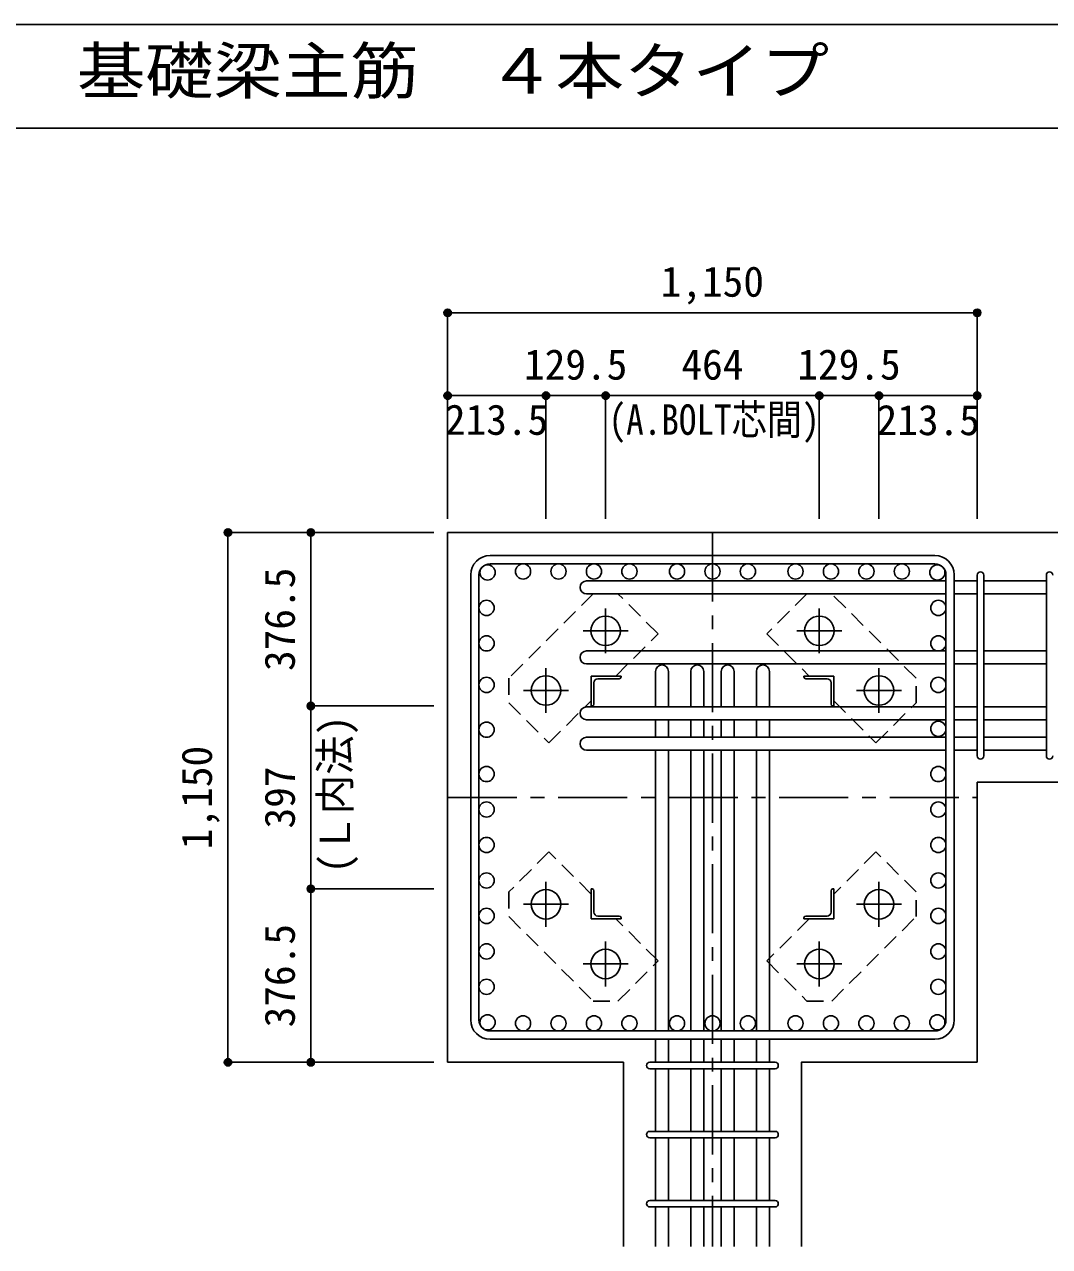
# Model space of a CAD drawing. Units: millimetres at full size, sheet at 1:30. Extents: x -5973 to 5954, y -4195 to 4201.
# Drawn here: x -942 to 1284, y 1548 to 4201 of the extents above; entities that cross this region are included whole.
import ezdxf
from ezdxf.enums import TextEntityAlignment as Align

# ---------------------------------------------------------------- set-up
doc = ezdxf.new("R2010")
doc.units = ezdxf.units.MM
doc.header["$LTSCALE"] = 30
doc.header["$PDMODE"] = 32
doc.header["$PDSIZE"] = 15
doc.linetypes.add('CHAIN1', pattern=[8, 5, -1, 1, -1])
doc.linetypes.add('DASHED1', pattern=[1.8, 1.2, -0.6])
for name, color, linetype in [('0-1_躯体線', 2, 'Continuous'), ('0-2_アンカー、アングル', 4, 'Continuous'), ('0-3_立上り筋', 3, 'Continuous'), ('0-4_フープ筋', 7, 'Continuous'), ('0-5_基礎梁筋', 7, 'Continuous'), ('0-6_スタラップ筋', 7, 'Continuous'), ('0-7_文字', 4, 'Continuous'), ('0-9_プレート', 4, 'DASHED1'), ('0-D_寸法', 4, 'Continuous'), ('6-7_文字', 7, 'Continuous'), ('F-0_枠', 6, 'Continuous')]:
    doc.layers.add(name, color=color, linetype=linetype)
doc.styles.add('ＭＳ ゴシック', font='')
doc.styles.get('ＭＳ ゴシック').set_extended_font_data('MS Gothic')

msp = doc.modelspace()

# ---------------------------------------------------------------- linework, layer by layer
at = {"layer": '0-1_躯体線'}
for p, q in [((-22.56, 3098.3), (-22.56, 1948.3)), ((1527.44, 3098.3), (-22.56, 3098.3)), ((1127.44, 2556.3), (1527.44, 2556.3)), ((1127.44, 1948.3), (1127.44, 2556.3)), ((-22.56, 1948.3), (359.44, 1948.3)), ((359.44, 1548.3), (359.44, 1948.3))]:
    msp.add_line(p, q, dxfattribs=at)
msp.add_lwpolyline([(745.44, 1548.3), (745.44, 1948.3), (1127.44, 1948.3)], dxfattribs=at)
at = {"layer": '0-2_アンカー、アングル', "linetype": 'CHAIN1'}
for p, q in [((320.44, 2836.1), (320.44, 2933.6)), ((784.44, 2933.6), (784.44, 2836.1)), ((271.64, 2884.8), (369.14, 2884.8)), ((735.74, 2884.8), (833.24, 2884.8)), ((190.94, 2706.6), (190.94, 2804.1)), ((913.94, 2804.1), (913.94, 2706.6)), ((142.14, 2755.3), (239.64, 2755.3)), ((865.24, 2755.3), (962.74, 2755.3)), ((190.94, 2242.5), (190.94, 2340)), ((913.94, 2340), (913.94, 2242.5)), ((239.64, 2291.3), (142.14, 2291.3)), ((962.74, 2291.3), (865.24, 2291.3)), ((320.44, 2113), (320.44, 2210.5)), ((784.44, 2210.5), (784.44, 2113)), ((369.14, 2161.8), (271.64, 2161.8)), ((833.24, 2161.8), (735.74, 2161.8))]:
    msp.add_line(p, q, dxfattribs=at)
at = {"layer": '0-2_アンカー、アングル'}
for p, q in [((288.94, 2786.8), (353.94, 2786.8)), ((288.94, 2786.8), (288.94, 2721.8)), ((353.94, 2786.8), (353.94, 2784.8)), ((815.94, 2786.8), (750.94, 2786.8)), ((750.94, 2784.8), (750.94, 2786.8)), ((815.94, 2786.8), (815.94, 2721.8)), ((294.94, 2772.3), (294.94, 2725.8)), ((303.44, 2780.8), (349.94, 2780.8)), ((801.44, 2780.8), (754.94, 2780.8)), ((809.94, 2772.3), (809.94, 2725.8)), ((290.94, 2721.8), (288.94, 2721.8)), ((815.94, 2721.8), (813.94, 2721.8)), ((288.94, 2324.8), (290.94, 2324.8)), ((288.94, 2259.8), (288.94, 2324.8)), ((294.94, 2274.3), (294.94, 2320.8)), ((809.94, 2274.3), (809.94, 2320.8)), ((813.94, 2324.8), (815.94, 2324.8)), ((815.94, 2259.8), (815.94, 2324.8)), ((288.94, 2259.8), (353.94, 2259.8)), ((303.44, 2265.8), (349.94, 2265.8)), ((353.94, 2261.8), (353.94, 2259.8)), ((750.94, 2259.8), (750.94, 2261.8)), ((815.94, 2259.8), (750.94, 2259.8)), ((801.44, 2265.8), (754.94, 2265.8))]:
    msp.add_line(p, q, dxfattribs=at)
at = {"layer": '0-2_アンカー、アングル', "color": 3}
for centre in [(320.44, 2884.8), (784.44, 2884.8), (190.94, 2755.3), (913.94, 2755.3), (190.94, 2291.3), (913.94, 2291.3), (320.44, 2161.8), (784.44, 2161.8)]:
    msp.add_circle(centre, 32, dxfattribs=at)
at = {"layer": '0-2_アンカー、アングル'}
for centre, radius, start, end in [((303.44, 2772.3), 8.5, 90, 180), ((349.94, 2784.8), 4, 270, 0), ((754.94, 2784.8), 4, 180, 270), ((801.44, 2772.3), 8.5, 0, 90), ((290.94, 2725.8), 4, 270, 0), ((813.94, 2725.8), 4, 180, 270), ((290.94, 2320.8), 4, 0, 90), ((813.94, 2320.8), 4, 90, 180), ((303.44, 2274.3), 8.5, 180, 270), ((349.94, 2261.8), 4, 0, 90), ((754.94, 2261.8), 4, 90, 180), ((801.44, 2274.3), 8.5, 270, 0)]:
    msp.add_arc(centre, radius, start, end, dxfattribs=at)
at = {"layer": '0-3_立上り筋'}
for centre in [(64.13, 3011.6), (141.13, 3013.8), (218.13, 3013.8), (295.13, 3013.8), (372.13, 3013.8), (475.44, 3013.8), (552.44, 3013.8), (629.44, 3013.8), (732.74, 3013.8), (809.74, 3013.8), (886.74, 3013.8), (963.74, 3013.8), (1040.74, 3011.6), (61.94, 2934.6), (1042.94, 2934.6), (61.94, 2857.6), (1042.94, 2857.6), (61.94, 2767.45), (1042.94, 2767.45), (61.94, 2670.3), (1042.94, 2672.3), (61.94, 2574), (1042.94, 2574), (61.94, 2497), (1042.94, 2497), (61.94, 2420), (1042.94, 2420), (61.94, 2343), (1042.94, 2343), (61.94, 2266), (1042.94, 2266), (61.94, 2189), (1042.94, 2189), (61.94, 2112), (1042.94, 2112), (64.13, 2035), (141.13, 2032.8), (218.13, 2032.8), (295.13, 2032.8), (372.13, 2032.8), (475.44, 2032.8), (552.44, 2032.8), (629.44, 2032.8), (732.74, 2032.8), (809.74, 2032.8), (886.74, 2032.8), (963.74, 2032.8), (1040.74, 2035)]:
    msp.add_circle(centre, 16.5, dxfattribs=at)
at = {"layer": '0-4_フープ筋'}
for p, q in [((69.44, 3048.3), (1035.44, 3048.3)), ((69.44, 3030.3), (1035.44, 3030.3)), ((27.44, 3006.3), (27.44, 2040.3)), ((45.44, 3006.3), (45.44, 2040.3)), ((1059.44, 3006.3), (1059.44, 2040.3)), ((1077.44, 3006.3), (1077.44, 2040.3)), ((69.44, 2016.3), (1035.44, 2016.3)), ((69.44, 1998.3), (1035.44, 1998.3))]:
    msp.add_line(p, q, dxfattribs=at)
for centre, radius, start, end in [((69.44, 3006.3), 42, 90, 180), ((69.44, 3006.3), 24, 90, 180), ((1035.44, 3006.3), 42, 0, 90), ((1035.44, 3006.3), 24, 0, 90), ((69.44, 2040.3), 42, 180, 270), ((69.44, 2040.3), 24, 180, 270), ((1035.44, 2040.3), 42, 270, 0), ((1035.44, 2040.3), 24, 270, 0)]:
    msp.add_arc(centre, radius, start, end, dxfattribs=at)
at = {"layer": '0-5_基礎梁筋'}
for p, q in [((278.94, 2993.1), (1059.44, 2993.1)), ((1077.44, 2993.1), (1127.44, 2993.1)), ((1141.44, 2993.1), (1277.44, 2993.1)), ((278.94, 2965.1), (1059.44, 2965.1)), ((1077.44, 2965.1), (1127.44, 2965.1)), ((1141.44, 2965.1), (1277.44, 2965.1)), ((278.94, 2841.1), (1059.44, 2841.1)), ((1077.44, 2841.1), (1127.44, 2841.1)), ((1141.44, 2841.1), (1277.44, 2841.1)), ((278.94, 2813.1), (1059.44, 2813.1)), ((1077.44, 2813.1), (1127.44, 2813.1)), ((1141.44, 2813.1), (1277.44, 2813.1)), ((428.94, 2796.8), (428.94, 2719.8)), ((456.94, 2796.8), (456.94, 2719.8)), ((505.44, 2796.8), (505.44, 2719.8)), ((533.44, 2796.8), (533.44, 2719.8)), ((571.44, 2796.8), (571.44, 2719.8)), ((599.44, 2796.8), (599.44, 2719.8)), ((647.94, 2796.8), (647.94, 2719.8)), ((675.94, 2796.8), (675.94, 2719.8)), ((278.94, 2719.8), (1059.44, 2719.8)), ((1077.44, 2719.8), (1127.44, 2719.8)), ((1141.44, 2719.8), (1277.44, 2719.8)), ((278.94, 2691.8), (1059.44, 2691.8)), ((428.94, 2691.8), (428.94, 2653.8)), ((456.94, 2691.8), (456.94, 2653.8)), ((505.44, 2691.8), (505.44, 2653.8)), ((533.44, 2691.8), (533.44, 2653.8)), ((571.44, 2691.8), (571.44, 2653.8)), ((599.44, 2691.8), (599.44, 2653.8)), ((647.94, 2691.8), (647.94, 2653.8)), ((675.94, 2691.8), (675.94, 2653.8)), ((1077.44, 2691.8), (1127.44, 2691.8)), ((1141.44, 2691.8), (1277.44, 2691.8)), ((278.94, 2653.8), (1059.44, 2653.8)), ((1077.44, 2653.8), (1127.44, 2653.8)), ((1141.44, 2653.8), (1277.44, 2653.8)), ((278.94, 2625.8), (1059.44, 2625.8)), ((428.94, 2625.8), (428.94, 2016.3)), ((456.94, 2625.8), (456.94, 2016.3)), ((505.44, 2625.8), (505.44, 2016.3)), ((533.44, 2625.8), (533.44, 2016.3)), ((571.44, 2625.8), (571.44, 2016.3)), ((599.44, 2625.8), (599.44, 2016.3)), ((647.94, 2625.8), (647.94, 2016.3)), ((675.94, 2625.8), (675.94, 2016.3)), ((1077.44, 2625.8), (1127.44, 2625.8)), ((1141.44, 2625.8), (1277.44, 2625.8)), ((428.94, 1998.3), (428.94, 1948.3)), ((456.94, 1998.3), (456.94, 1948.3)), ((505.44, 1998.3), (505.44, 1948.3)), ((533.44, 1998.3), (533.44, 1948.3)), ((571.44, 1998.3), (571.44, 1948.3)), ((599.44, 1998.3), (599.44, 1948.3)), ((647.94, 1998.3), (647.94, 1948.3)), ((675.94, 1998.3), (675.94, 1948.3)), ((428.94, 1934.3), (428.94, 1798.3)), ((456.94, 1934.3), (456.94, 1798.3)), ((505.44, 1934.3), (505.44, 1798.3)), ((533.44, 1934.3), (533.44, 1798.3)), ((571.44, 1934.3), (571.44, 1798.3)), ((599.44, 1934.3), (599.44, 1798.3)), ((647.94, 1934.3), (647.94, 1798.3)), ((675.94, 1934.3), (675.94, 1798.3)), ((428.94, 1784.3), (428.94, 1648.3)), ((456.94, 1784.3), (456.94, 1648.3)), ((505.44, 1784.3), (505.44, 1648.3)), ((533.44, 1784.3), (533.44, 1648.3)), ((571.44, 1784.3), (571.44, 1648.3)), ((599.44, 1784.3), (599.44, 1648.3)), ((647.94, 1784.3), (647.94, 1648.3)), ((675.94, 1784.3), (675.94, 1648.3)), ((428.94, 1634.3), (428.94, 1548.3)), ((456.94, 1634.3), (456.94, 1548.3)), ((505.44, 1634.3), (505.44, 1548.3)), ((533.44, 1634.3), (533.44, 1548.3)), ((571.44, 1634.3), (571.44, 1548.3)), ((599.44, 1634.3), (599.44, 1548.3)), ((647.94, 1634.3), (647.94, 1548.3)), ((675.94, 1634.3), (675.94, 1548.3))]:
    msp.add_line(p, q, dxfattribs=at)
for centre, start, end in [((278.94, 2979.1), 90, 270), ((278.94, 2827.1), 90, 270), ((442.94, 2796.8), 0, 180), ((519.44, 2796.8), 0, 180), ((585.44, 2796.8), 0, 180), ((661.94, 2796.8), 0, 180), ((278.94, 2705.8), 90, 270), ((278.94, 2639.8), 90, 270)]:
    msp.add_arc(centre, 14, start, end, dxfattribs=at)
at = {"layer": '0-6_スタラップ筋'}
for p, q in [((1127.44, 2613.3), (1127.44, 3005.6)), ((1141.44, 2613.3), (1141.44, 3005.6)), ((1277.44, 2613.3), (1277.44, 3005.6)), ((416.44, 1948.3), (688.44, 1948.3)), ((416.44, 1934.3), (688.44, 1934.3)), ((416.44, 1798.3), (688.44, 1798.3)), ((416.44, 1784.3), (688.44, 1784.3)), ((416.44, 1648.3), (688.44, 1648.3)), ((416.44, 1634.3), (688.44, 1634.3))]:
    msp.add_line(p, q, dxfattribs=at)
for centre, start, end in [((1134.44, 3005.6), 0, 180), ((1134.44, 3005.6), 0, 180), ((1134.44, 3005.6), 0, 180), ((1134.44, 3005.6), 0, 180), ((1284.44, 3005.6), 0, 180), ((1134.44, 2613.3), 180, 0), ((1134.44, 2613.3), 180, 0), ((1134.44, 2613.3), 180, 0), ((1134.44, 2613.3), 180, 0), ((1284.44, 2613.3), 180, 0), ((416.44, 1941.3), 90, 270), ((416.44, 1941.3), 90, 270), ((416.44, 1941.3), 90, 270), ((416.44, 1941.3), 90, 270), ((688.44, 1941.3), 270, 90), ((688.44, 1941.3), 270, 90), ((688.44, 1941.3), 270, 90), ((688.44, 1941.3), 270, 90), ((416.44, 1791.3), 90, 270), ((688.44, 1791.3), 270, 90), ((416.44, 1641.3), 90, 270), ((688.44, 1641.3), 270, 90)]:
    msp.add_arc(centre, 7, start, end, dxfattribs=at)
at = {"layer": '0-9_プレート'}
for points in [[(293.54, 2965.3), (110.34, 2782.2), (110.34, 2728.5), (197.34, 2641.5), (288.94, 2733.1)], [(342.64, 2786.8), (434.24, 2878.4), (347.24, 2965.3), (293.54, 2965.3)], [(994.44, 2782.2), (811.34, 2965.4), (757.64, 2965.4), (670.64, 2878.4), (762.24, 2786.8)], [(815.94, 2733.1), (907.54, 2641.5), (994.44, 2728.5), (994.44, 2782.2)], [(288.94, 2313.5), (197.34, 2405.1), (110.44, 2318.1), (110.44, 2264.4)], [(811.34, 2081.3), (994.54, 2264.4), (994.54, 2318.1), (907.54, 2405.1), (815.94, 2313.5)], [(110.44, 2264.4), (293.54, 2081.2), (347.24, 2081.2), (434.24, 2168.2), (342.64, 2259.8)], [(762.24, 2259.8), (670.64, 2168.2), (757.64, 2081.3), (811.34, 2081.3)]]:
    msp.add_lwpolyline(points, dxfattribs=at)
at = {"layer": '0-D_寸法'}
for p, q in [((-22.56, 3575.34), (-22.56, 3395.34)), ((-22.56, 3575.34), (-22.56, 3395.34)), ((-22.56, 3575.34), (1127.44, 3575.34)), ((-22.56, 3575.34), (1127.44, 3575.34)), ((1127.44, 3575.34), (1127.44, 3395.34)), ((-22.56, 3395.34), (-22.56, 3128.3)), ((-22.56, 3395.34), (190.94, 3395.34)), ((-22.56, 3395.34), (-22.56, 3128.3)), ((190.94, 3395.34), (190.94, 3128.3)), ((190.94, 3395.34), (320.44, 3395.34)), ((320.44, 3395.34), (320.44, 3128.3)), ((320.44, 3395.34), (784.44, 3395.34)), ((784.44, 3395.34), (784.44, 3128.3)), ((784.44, 3395.34), (913.94, 3395.34)), ((913.94, 3395.34), (913.94, 3128.3)), ((913.94, 3395.34), (1127.44, 3395.34)), ((1127.44, 3395.34), (1127.44, 3128.3)), ((-499.6, 3098.3), (-319.6, 3098.3)), ((-499.6, 3098.3), (-319.6, 3098.3)), ((-499.6, 3098.3), (-499.6, 1948.3)), ((-499.6, 3098.3), (-499.6, 1948.3)), ((-319.6, 2721.8), (-319.6, 3098.3)), ((-319.6, 3098.3), (-52.56, 3098.3)), ((-319.6, 2324.8), (-319.6, 2721.8)), ((-319.6, 2721.8), (-52.56, 2721.8)), ((-319.6, 1948.3), (-319.6, 2324.8)), ((-319.6, 2324.8), (-52.56, 2324.8)), ((-499.6, 1948.3), (-319.6, 1948.3)), ((-319.6, 1948.3), (-52.56, 1948.3)), ((-319.6, 1948.3), (-52.56, 1948.3))]:
    msp.add_line(p, q, dxfattribs=at)
at = {"layer": '0-D_寸法', "linetype": 'CHAIN1'}
for p, q in [((552.44, 3098.3), (552.44, 1548.3)), ((-22.56, 2523.3), (1127.44, 2523.3))]:
    msp.add_line(p, q, dxfattribs=at)
at = {"layer": '0-D_寸法'}
for centre, radius in [((-22.56, 3575.34), 8), ((-22.56, 3575.34), 7.2), ((-22.56, 3575.34), 6.4), ((1127.44, 3575.34), 8), ((1127.44, 3575.34), 7.2), ((1127.44, 3575.34), 6.4), ((-22.56, 3575.34), 5.6), ((-22.56, 3575.34), 4.8), ((-22.56, 3575.34), 4), ((-22.56, 3575.34), 3.2), ((-22.56, 3575.34), 2.4), ((-22.56, 3575.34), 1.6), ((-22.56, 3575.34), 0.8), ((1127.44, 3575.34), 5.6), ((1127.44, 3575.34), 4.8), ((1127.44, 3575.34), 4), ((1127.44, 3575.34), 3.2), ((1127.44, 3575.34), 2.4), ((1127.44, 3575.34), 1.6), ((1127.44, 3575.34), 0.8), ((-22.56, 3395.34), 8), ((-22.56, 3395.34), 7.2), ((-22.56, 3395.34), 6.4), ((-22.56, 3395.34), 5.6), ((-22.56, 3395.34), 4.8), ((-22.56, 3395.34), 4), ((-22.56, 3395.34), 3.2), ((-22.56, 3395.34), 2.4), ((-22.56, 3395.34), 1.6), ((-22.56, 3395.34), 0.8), ((190.94, 3395.34), 8), ((190.94, 3395.34), 7.2), ((190.94, 3395.34), 6.4), ((190.94, 3395.34), 5.6), ((190.94, 3395.34), 4.8), ((190.94, 3395.34), 4), ((190.94, 3395.34), 3.2), ((190.94, 3395.34), 2.4), ((190.94, 3395.34), 1.6), ((190.94, 3395.34), 0.8), ((320.44, 3395.34), 8), ((320.44, 3395.34), 7.2), ((320.44, 3395.34), 6.4), ((320.44, 3395.34), 5.6), ((320.44, 3395.34), 4.8), ((320.44, 3395.34), 4), ((320.44, 3395.34), 3.2), ((320.44, 3395.34), 2.4), ((320.44, 3395.34), 1.6), ((320.44, 3395.34), 0.8), ((784.44, 3395.34), 8), ((784.44, 3395.34), 7.2), ((784.44, 3395.34), 6.4), ((784.44, 3395.34), 5.6), ((784.44, 3395.34), 4.8), ((784.44, 3395.34), 4), ((784.44, 3395.34), 3.2), ((784.44, 3395.34), 2.4), ((784.44, 3395.34), 1.6), ((784.44, 3395.34), 0.8), ((913.94, 3395.34), 8), ((913.94, 3395.34), 7.2), ((913.94, 3395.34), 6.4), ((913.94, 3395.34), 5.6), ((913.94, 3395.34), 4.8), ((913.94, 3395.34), 4), ((913.94, 3395.34), 3.2), ((913.94, 3395.34), 2.4), ((913.94, 3395.34), 1.6), ((913.94, 3395.34), 0.8), ((1127.44, 3395.34), 8), ((1127.44, 3395.34), 7.2), ((1127.44, 3395.34), 6.4), ((1127.44, 3395.34), 5.6), ((1127.44, 3395.34), 4.8), ((1127.44, 3395.34), 4), ((1127.44, 3395.34), 3.2), ((1127.44, 3395.34), 2.4), ((1127.44, 3395.34), 1.6), ((1127.44, 3395.34), 0.8), ((-499.6, 3098.3), 8), ((-499.6, 3098.3), 7.2), ((-499.6, 3098.3), 6.4), ((-499.6, 3098.3), 5.6), ((-319.6, 3098.3), 8), ((-319.6, 3098.3), 7.2), ((-319.6, 3098.3), 6.4), ((-319.6, 3098.3), 5.6), ((-499.6, 3098.3), 4.8), ((-499.6, 3098.3), 4), ((-499.6, 3098.3), 3.2), ((-499.6, 3098.3), 2.4), ((-499.6, 3098.3), 1.6), ((-499.6, 3098.3), 0.8), ((-319.6, 3098.3), 4.8), ((-319.6, 3098.3), 4), ((-319.6, 3098.3), 3.2), ((-319.6, 3098.3), 2.4), ((-319.6, 3098.3), 1.6), ((-319.6, 3098.3), 0.8), ((-319.6, 2721.8), 8), ((-319.6, 2721.8), 7.2), ((-319.6, 2721.8), 6.4), ((-319.6, 2721.8), 5.6), ((-319.6, 2721.8), 4.8), ((-319.6, 2721.8), 4), ((-319.6, 2721.8), 3.2), ((-319.6, 2721.8), 2.4), ((-319.6, 2721.8), 1.6), ((-319.6, 2721.8), 0.8), ((-319.6, 2324.8), 8), ((-319.6, 2324.8), 7.2), ((-319.6, 2324.8), 6.4), ((-319.6, 2324.8), 5.6), ((-319.6, 2324.8), 4.8), ((-319.6, 2324.8), 4), ((-319.6, 2324.8), 3.2), ((-319.6, 2324.8), 2.4), ((-319.6, 2324.8), 1.6), ((-319.6, 2324.8), 0.8), ((-499.6, 1948.3), 8), ((-499.6, 1948.3), 7.2), ((-499.6, 1948.3), 6.4), ((-499.6, 1948.3), 5.6), ((-499.6, 1948.3), 4.8), ((-499.6, 1948.3), 4), ((-499.6, 1948.3), 3.2), ((-499.6, 1948.3), 2.4), ((-499.6, 1948.3), 1.6), ((-499.6, 1948.3), 0.8), ((-319.6, 1948.3), 8), ((-319.6, 1948.3), 7.2), ((-319.6, 1948.3), 6.4), ((-319.6, 1948.3), 5.6), ((-319.6, 1948.3), 4.8), ((-319.6, 1948.3), 4), ((-319.6, 1948.3), 3.2), ((-319.6, 1948.3), 2.4), ((-319.6, 1948.3), 1.6), ((-319.6, 1948.3), 0.8)]:
    msp.add_circle(centre, radius, dxfattribs=at)
at = {"layer": '0-D_寸法', "color": 7}
for p in [(-22.56, 3575.34), (1127.44, 3575.34), (-22.56, 3395.34), (190.94, 3395.34), (320.44, 3395.34), (784.44, 3395.34), (913.94, 3395.34), (1127.44, 3395.34), (-499.6, 3098.3), (-319.6, 3098.3), (-319.6, 2721.8), (-319.6, 2324.8), (-499.6, 1948.3), (-319.6, 1948.3)]:
    msp.add_point(p, dxfattribs=at)
at = {"layer": 'F-0_枠'}
msp.add_line((-5972.88, 4201.15), (5954.1, 4201.15), dxfattribs=at)
at = {"layer": 'F-0_枠', "color": 2}
msp.add_line((-5972.88, 3976.15), (3723.6, 3976.15), dxfattribs=at)

# ---------------------------------------------------------------- texts
at = {"layer": '0-7_文字', "style": 'ＭＳ ゴシック', "width": 0.85}
msp.add_text('(A.BOLT芯間)', height=65.98, dxfattribs=at).set_placement((326.92, 3290.58), align=Align.BOTTOM_LEFT)
at = {"layer": '0-7_文字', "style": 'ＭＳ ゴシック', "width": 0.95}
msp.add_text('(Ｌ内法)', height=65.98, rotation=90, dxfattribs=at).set_placement((-214.55, 2358.7), align=Align.BOTTOM_LEFT)
at = {"layer": '0-D_寸法', "style": 'ＭＳ ゴシック'}
for s, p in [('1,150', (439.94, 3590.34)), ('129.5', (143.19, 3410.34)), ('464', (484.94, 3410.34)), ('129.5', (736.69, 3410.34)), ('213.5', (-28.58, 3290.52)), ('213.5', (908.75, 3289.8))]:
    msp.add_text(s, height=65.98, dxfattribs=at).set_placement(p, align=Align.BOTTOM_LEFT)
for s, p in [('376.5', (-334.6, 2797.55)), ('1,150', (-514.6, 2410.8)), ('397', (-334.6, 2455.8)), ('376.5', (-334.6, 2024.05))]:
    msp.add_text(s, height=65.98, rotation=90, dxfattribs=at).set_placement(p, align=Align.BOTTOM_LEFT)
at = {"layer": '6-7_文字', "color": 2, "style": 'ＭＳ ゴシック', "width": 1.1}
msp.add_text('\u3000\u3000基礎梁主筋\u3000４本タイプ', height=98.97, dxfattribs=at).set_placement((-1124.64, 4021.15), align=Align.BOTTOM_LEFT)

doc.saveas('drawing.dxf')
